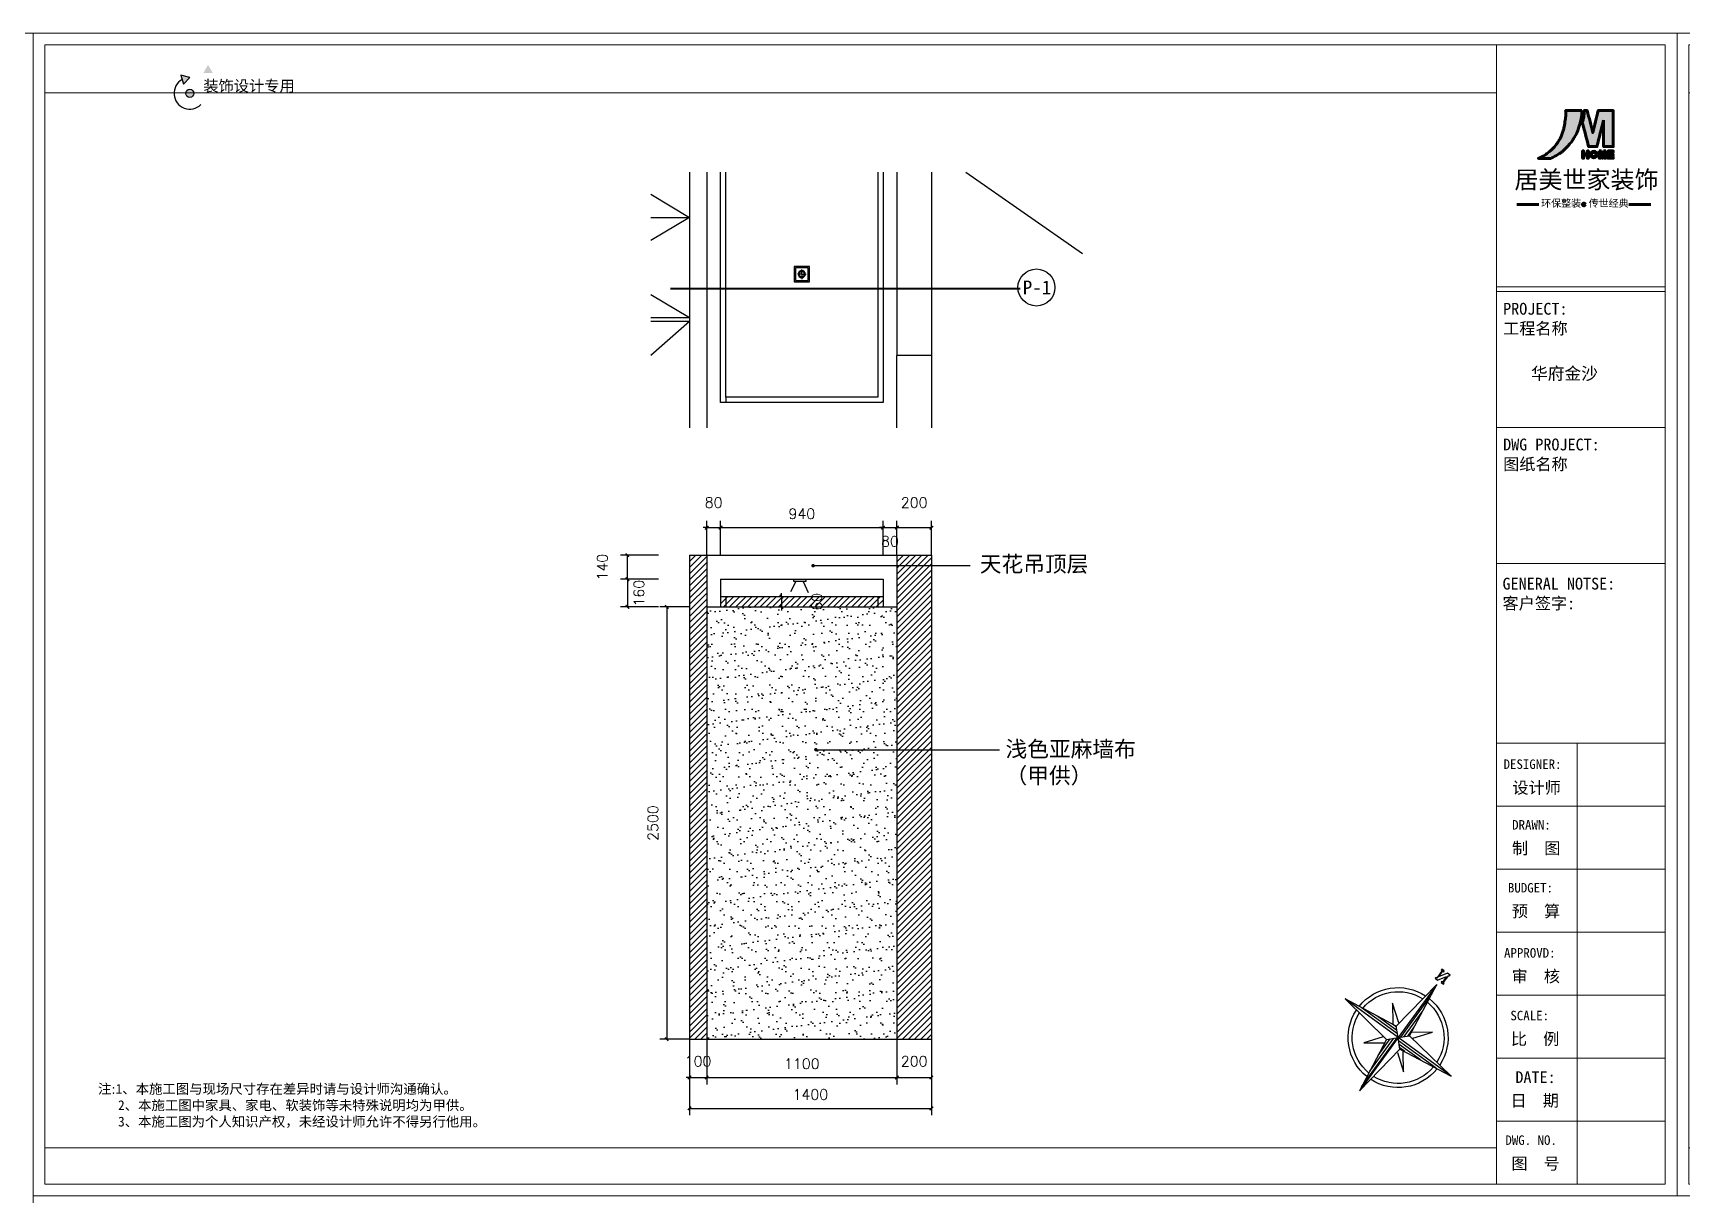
# Model space of a CAD drawing. Extents: x 643133 to 135659452, y -425133 to -387116.
# Drawn here: x 746373 to 755921, y -423123 to -416396 of the extents above; entities that cross this region are included whole.
import ezdxf
from ezdxf.enums import TextEntityAlignment as Align
from ezdxf.xclip import XClip

# ---------------------------------------------------------------- set-up
doc = ezdxf.new("R2010")
doc.units = 0
doc.header["$LTSCALE"] = 10
doc.header["$MEASUREMENT"] = 0
doc.header["$XCLIPFRAME"] = 0
doc.linetypes.add('ACAD_ISO03W100', pattern=[30, 12, -18])
for name, color, linetype in [('30', 30, 'Continuous'), ('34', 34, 'Continuous'), ('38', 38, 'Continuous')]:
    doc.layers.add(name, color=color, linetype=linetype)
doc.styles.add('12354', font='', dxfattribs={"height": 180})
doc.styles.add('ATT', font='')
doc.styles.get("Standard").update_dxf_attribs({"font": 'gbenor.shx', "bigfont": 'gbcbig.shx'})
doc.styles.add('STYLE1', font='')
doc.styles.add('外部标注', font='complex.shx')
doc.styles.add('样式 1', font='complex.shx')
doc.styles.get('12354').set_extended_font_data('SimSun')
doc.styles.get('ATT').set_extended_font_data('SimSun')
doc.styles.get('STYLE1').set_extended_font_data('SimSun')
doc.dimstyles.new('平面布局内部', dxfattribs={"dimtxt": 60, "dimasz": 20, "dimexe": 40, "dimexo": 0, "dimgap": 50, "dimtad": 1, "dimdec": 0, "dimzin": 0, "dimdsep": 46, "dimtxsty": '外部标注', "dimblk": 'ARCHTICK', "dimcen": 5, "dimclrt": 56, "dimadec": 0, "dimazin": 0, "dimtfac": 1, "dimtdec": 0, "dimtmove": 2, "dimatfit": 3, "dimldrblk": 'DOT', "dimfxl": 40, "dimtolj": 1, "dimtzin": 0, "dimarcsym": 0})

# ---------------------------------------------------------------- blocks, each defined once
blk = doc.blocks.new('A$C2F4C2F6D')
at = {"layer": '34', "lineweight": 70}
h = blk.add_hatch(color=256, dxfattribs=at)
h.dxf.hatch_style = 1
edge = h.paths.add_edge_path()
edge.add_spline(control_points=[(739, 1367), (741, 1347), (745, 1304), (733, 1230), (722, 1159), (703, 1075), (674, 1004), (632, 932), (582, 861), (512, 804), (441, 747), (395, 727), (369, 716)], knot_values=[821.693615, 821.693615, 821.693615, 821.693615, 881.714285, 951.692164, 1042.873539, 1097.88705, 1211.017281, 1271.746573, 1347.160579, 1471.309437, 1537.857957, 1620.799899, 1620.799899, 1620.799899, 1620.799899], weights=[1, 1, 1, 1, 1, 1, 1, 1, 1, 1, 1, 1, 1], degree=3, periodic=0)
edge.add_spline(control_points=[(369, 716), (425, 716), (481, 716), (537, 716)], knot_values=[820.693615, 820.693615, 820.693615, 820.693615, 821.693615, 821.693615, 821.693615, 821.693615], weights=[1, 1, 1, 1], degree=3, periodic=0)
edge.add_spline(control_points=[(537, 716), (556, 726), (602, 749), (661, 783), (716, 827), (755, 866), (797, 912), (831, 959), (870, 1018), (901, 1075), (916, 1136), (936, 1188), (950, 1246), (959, 1299), (962, 1337), (962, 1359), (962, 1367)], knot_values=[0, 0, 0, 0, 63.625453, 157.471195, 201.223304, 273.64864, 324.749062, 388.755508, 445.405141, 541.77799, 574.43262, 635.347493, 707.473665, 753.740434, 797.337565, 820.693615, 820.693615, 820.693615, 820.693615], weights=[1, 1, 1, 1, 1, 1, 1, 1, 1, 1, 1, 1, 1, 1, 1, 1, 1], degree=3, periodic=0)
edge.add_spline(control_points=[(962, 1367), (888, 1367), (814, 1367), (739, 1367)], knot_values=[1620.799899, 1620.799899, 1620.799899, 1620.799899, 1621.799899, 1621.799899, 1621.799899, 1621.799899], weights=[1, 1, 1, 1], degree=3, periodic=0)
edge = h.paths.add_edge_path()
edge.add_spline(control_points=[(1109, 1067), (1084, 1167), (1060, 1267), (1035, 1367)], knot_values=[5, 5, 5, 5, 6, 6, 6, 6], weights=[1, 1, 1, 1], degree=3, periodic=0)
edge.add_spline(control_points=[(1035, 1367), (1020, 1367), (1006, 1367), (991, 1367)], knot_values=[6, 6, 6, 6, 7, 7, 7, 7], weights=[1, 1, 1, 1], degree=3, periodic=0)
edge.add_spline(control_points=[(991, 1367), (992, 1359), (993, 1338), (990, 1299), (982, 1253), (972, 1221), (967, 1205)], knot_values=[7, 7, 7, 7, 30.180111, 71.314603, 122.667075, 171.80595, 171.80595, 171.80595, 171.80595], weights=[1, 1, 1, 1, 1, 1, 1], degree=3, periodic=0)
edge.add_spline(control_points=[(967, 1205), (996, 1096), (1024, 987), (1053, 877)], knot_values=[171.80595, 171.80595, 171.80595, 171.80595, 172.80595, 172.80595, 172.80595, 172.80595], weights=[1, 1, 1, 1], degree=3, periodic=0)
edge.add_spline(control_points=[(1053, 877), (1091, 877), (1128, 877), (1166, 877)], knot_values=[172.80595, 172.80595, 172.80595, 172.80595, 173.80595, 173.80595, 173.80595, 173.80595], weights=[1, 1, 1, 1], degree=3, periodic=0)
edge.add_spline(control_points=[(1166, 877), (1196, 998), (1226, 1118), (1257, 1239)], knot_values=[173.80595, 173.80595, 173.80595, 173.80595, 174.80595, 174.80595, 174.80595, 174.80595], weights=[1, 1, 1, 1], degree=3, periodic=0)
edge.add_spline(control_points=[(1257, 1239), (1257, 1118), (1257, 998), (1257, 877)], knot_values=[0, 0, 0, 0, 1, 1, 1, 1], weights=[1, 1, 1, 1], degree=3, periodic=0)
edge.add_spline(control_points=[(1257, 877), (1301, 877), (1345, 877), (1388, 877)], knot_values=[1, 1, 1, 1, 2, 2, 2, 2], weights=[1, 1, 1, 1], degree=3, periodic=0)
edge.add_spline(control_points=[(1388, 877), (1388, 1041), (1388, 1204), (1388, 1367)], knot_values=[2, 2, 2, 2, 3, 3, 3, 3], weights=[1, 1, 1, 1], degree=3, periodic=0)
edge.add_spline(control_points=[(1388, 1367), (1320, 1367), (1251, 1367), (1183, 1367)], knot_values=[3, 3, 3, 3, 4, 4, 4, 4], weights=[1, 1, 1, 1], degree=3, periodic=0)
edge.add_spline(control_points=[(1183, 1367), (1158, 1267), (1134, 1167), (1109, 1067)], knot_values=[4, 4, 4, 4, 5, 5, 5, 5], weights=[1, 1, 1, 1], degree=3, periodic=0)
h = blk.add_hatch(color=256, dxfattribs=at)
h.dxf.hatch_style = 1
h.paths.add_polyline_path([(1051, 819), (1036, 819), (1036, 777), (986, 777), (986, 819), (971, 819), (971, 719), (986, 719), (986, 762), (1036, 762), (1036, 719), (1051, 719)])
h = blk.add_hatch(color=256, dxfattribs=at)
h.dxf.hatch_style = 1
h.paths.add_polyline_path([(1168, 769, 1), (1077, 769, 1)])
h.paths.add_polyline_path([(1092, 769, -1), (1153, 769, -1)], flags=16)
h = blk.add_hatch(color=256, dxfattribs=at)
h.dxf.hatch_style = 1
h.paths.add_polyline_path([(1213, 804), (1215, 804), (1232, 719), (1253, 719), (1269, 804), (1271, 804), (1271, 719), (1286, 719), (1286, 819), (1256, 819), (1242, 744), (1228, 819), (1198, 819), (1198, 719), (1213, 719)])
h = blk.add_hatch(color=256, dxfattribs=at)
h.dxf.hatch_style = 1
h.paths.add_polyline_path([(1336, 760), (1386, 760), (1386, 776), (1336, 776), (1336, 804), (1388, 804), (1388, 819), (1318, 819), (1318, 804), (1318, 719), (1336, 719), (1388, 719), (1388, 734), (1336, 734)])
h = blk.add_hatch(color=256, dxfattribs=at)
h.dxf.hatch_style = 1
h.paths.add_polyline_path([(1009, 89, 1), (969, 89, 1)])
for p, q in [((1198, 819), (1228, 819)), ((1207, 819), (1222, 819)), ((1215, 804), (1232, 719)), ((1228, 819), (1242, 744)), ((1253, 719), (1232, 719)), ((1242, 744), (1256, 819)), ((1253, 719), (1269, 804)), ((1266, 819), (1256, 819)), ((1286, 819), (1256, 819)), ((376, 89), (76, 89)), ((1601, 89), (1901, 89))]:
    blk.add_line(p, q, dxfattribs=at)
for points in [[(986, 762), (986, 719), (971, 719), (971, 819), (986, 819), (986, 777)], [(986, 777), (1036, 777)], [(1036, 762), (986, 762)], [(1036, 762), (1036, 719), (1051, 719), (1051, 819), (1036, 819), (1036, 777)], [(1215, 804), (1213, 804), (1213, 719), (1198, 719), (1198, 819)], [(1269, 804), (1271, 804), (1271, 719), (1286, 719), (1286, 819)], [(1336, 804), (1388, 804), (1388, 819), (1318, 819), (1318, 804)], [(1336, 719), (1318, 719), (1318, 804)], [(1336, 734), (1388, 734), (1388, 719), (1318, 719), (1318, 734)], [(1336, 804), (1336, 776)], [(1336, 776), (1386, 776), (1386, 760), (1336, 760)], [(1336, 760), (1336, 734)]]:
    blk.add_lwpolyline(points, dxfattribs=at)
for centre, radius in [((1123, 769), 45.5), ((1123, 769), 30.5), ((989, 89), 20)]:
    blk.add_circle(centre, radius, dxfattribs=at)
for points, knots in [([(1257, 1239), (1257, 1118), (1257, 998), (1257, 877), (1301, 877), (1345, 877), (1388, 877), (1388, 1041), (1388, 1204), (1388, 1367), (1320, 1367), (1251, 1367), (1183, 1367), (1158, 1267), (1134, 1167), (1109, 1067), (1084, 1167), (1060, 1267), (1035, 1367), (1020, 1367), (1006, 1367), (991, 1367), (992, 1359), (993, 1338), (990, 1299), (982, 1253), (972, 1221), (967, 1205), (996, 1096), (1024, 987), (1053, 877), (1091, 877), (1128, 877), (1166, 877), (1196, 998), (1226, 1118), (1257, 1239)], [0, 0, 0, 0, 1, 1, 1, 2, 2, 2, 3, 3, 3, 4, 4, 4, 5, 5, 5, 6, 6, 6, 7, 7, 7, 30.180111, 71.314603, 122.667075, 171.80595, 171.80595, 171.80595, 172.80595, 172.80595, 172.80595, 173.80595, 173.80595, 173.80595, 174.80595, 174.80595, 174.80595, 174.80595]), ([(962, 1367), (962, 1359), (962, 1337), (959, 1299), (950, 1246), (936, 1188), (916, 1136), (901, 1075), (870, 1018), (831, 959), (797, 912), (755, 866), (716, 827), (661, 783), (602, 749), (556, 726), (537, 716), (481, 716), (425, 716), (369, 716), (395, 727), (441, 747), (512, 804), (582, 861), (632, 932), (674, 1004), (703, 1075), (722, 1159), (733, 1230), (745, 1304), (741, 1347), (739, 1367), (814, 1367), (888, 1367), (962, 1367)], [0, 0, 0, 0, 23.35605, 66.953181, 113.21995, 185.346122, 246.260995, 278.915625, 375.288474, 431.938107, 495.944553, 547.044975, 619.470311, 663.22242, 757.068162, 820.693615, 820.693615, 820.693615, 821.693615, 821.693615, 821.693615, 904.635557, 971.184077, 1095.332935, 1170.74694, 1231.476232, 1344.606464, 1399.619975, 1490.80135, 1560.779229, 1620.799899, 1620.799899, 1620.799899, 1621.799899, 1621.799899, 1621.799899, 1621.799899])]:
    blk.add_open_spline(points, degree=3, knots=knots, dxfattribs=at)
at = {"layer": '34', "lineweight": 70, "attachment_point": 1}
for s, insert, char_height, width in [('{\\fMicrosoft YaHei|b0|i0|c134|p34;居美世家装饰}', (42, 547), 240, 1991.83), ('{\\fMicrosoft YaHei|b0|i0|c134|p34;环保整装   传世经典}', (406, 155), 100, 2388.72)]:
    blk.add_mtext(s, dxfattribs=dict(at, insert=insert, char_height=char_height, width=width))
blk = doc.blocks.new('A$C07E851D9')
at = {"layer": '38'}
h = blk.add_hatch(dxfattribs=at)
h.set_pattern_fill('LINE', color=256, scale=6.830208, angle=90, style=0)
h.set_pattern_definition([(90, (-25554.993, -3691.864), (-21.68591, 7e-15), [])])
h.paths.add_polyline_path([(498, 640), (569, 569), (569, 1138)])
h.paths.add_polyline_path([(569, 0), (640, 498), (569, 569)])
h = blk.add_hatch(dxfattribs=at)
h.set_pattern_fill('LINE', color=256, scale=6.830208, style=0)
h.set_pattern_definition([(360, (-25554.993, -3691.864), (5e-15, 21.68591), [])])
h.paths.add_polyline_path([(0, 569), (498, 498), (569, 569)])
h.paths.add_polyline_path([(640, 640), (569, 569), (1138, 569)])
at = {"layer": '34'}
for p, q in [((498, 640, 210), (569, 1138, 210)), ((569, 1138, 210), (640, 640, 210)), ((569, 1138, 210), (569, 569, 210)), ((0, 569, 210), (498, 640, 210)), ((0, 569, 210), (569, 569, 210)), ((498, 498, 210), (0, 569, 210)), ((569, 569, 210), (569, 0, 210)), ((569, 569, 210), (1138, 569, 210)), ((640, 640, 210), (1138, 569, 210)), ((1138, 569, 210), (640, 498, 210)), ((569, 0, 210), (498, 498, 210)), ((640, 498, 210), (569, 0, 210))]:
    blk.add_line(p, q, dxfattribs=at)
at = {"layer": '38'}
for p, q in [((356, 783, 210), (498, 676, 210)), ((462, 640, 210), (356, 783, 210)), ((640, 676, 210), (783, 783, 210)), ((783, 783, 210), (676, 640, 210)), ((569, 569, 210), (498, 640, 210)), ((498, 498, 210), (569, 569, 210)), ((569, 569, 210), (640, 640, 210)), ((640, 498, 210), (569, 569, 210)), ((356, 356, 210), (462, 498, 210)), ((498, 462, 210), (356, 356, 210)), ((783, 356, 210), (640, 462, 210)), ((676, 498, 210), (783, 356, 210))]:
    blk.add_line(p, q, dxfattribs=at)
at = {"layer": '38', "elevation": 210}
blk.add_lwpolyline([(540, 1183), (549, 1183), (549, 1174), (522, 1174), (522, 1183), (531, 1183), (531, 1263), (522, 1263), (522, 1272), (549, 1272), (594, 1201), (594, 1263), (585, 1263), (585, 1272), (611, 1272), (611, 1263), (602, 1263), (602, 1183), (611, 1183), (611, 1174), (585, 1174), (540, 1245), (540, 1183)], dxfattribs=at)
at = {"layer": '38'}
for radius, start, end in [(433, 92.5891, 177.4109), (433, 2.5891, 87.4109), (398, 93.5464, 176.4536), (398, 3.5464, 86.4536), (433, 182.5891, 267.4109), (398, 183.5464, 266.4536), (433, 272.5891, 357.4109), (398, 273.5464, 356.4536)]:
    blk.add_arc((569, 569, 210), radius, start, end, dxfattribs=at)
blk = doc.blocks.new('5435432')
at = {"layer": '34'}
h = blk.add_hatch(color=256, dxfattribs=at)
h.paths.add_polyline_path([(685766, -389022, 1), (685612, -389022, 1)])
h.paths.add_polyline_path([(685524, -388679), (685568, -388849), (685689, -388731), (685689, -388725)])
h.paths.add_polyline_path([(686032, -388487), (685944, -388639), (686120, -388639)])
blk.add_lwpolyline([(685693, -388726), (685524, -388679), (685568, -388849)], close=True, dxfattribs=at)
blk.add_circle((685689, -389022), 76.7, dxfattribs=at)
blk.add_arc((685689, -389022), 296, 118.9284, 314.9675, dxfattribs=at)
at = {"layer": '38', "lineweight": 13}
for p, q in [((682744, -387889), (713632, -387889)), ((682744, -409731), (682744, -387889)), ((713632, -387889), (713632, -409731)), ((713632, -409731), (682744, -409731))]:
    blk.add_line(p, q, dxfattribs=at)
at = {"layer": '38', "lineweight": 5}
for p, q in [((682966, -388111), (713410, -388111)), ((682966, -409509), (682966, -388111)), ((710237, -388111), (710237, -409509)), ((713410, -388111), (713410, -409509)), ((682966, -389010), (685687, -389010)), ((685687, -389010), (710237, -389010)), ((710237, -392654), (713410, -392654)), ((710237, -392744), (713410, -392744)), ((710237, -395299), (713410, -395299)), ((710237, -397855), (713410, -397855)), ((710237, -401227), (713410, -401227)), ((711753, -401227), (711753, -409509)), ((713410, -402410), (710237, -402410)), ((713410, -403593), (710237, -403593)), ((713410, -404776), (710237, -404776)), ((713410, -405959), (710237, -405959)), ((713410, -407143), (710237, -407143)), ((713410, -408326), (710237, -408326)), ((710237, -408827), (682966, -408827)), ((713410, -409509), (682966, -409509))]:
    blk.add_line(p, q, dxfattribs=at)
at = {"layer": '30', "xscale": -2.167603200084995, "yscale": 2.167603200039594, "zscale": 2.167603200058267, "rotation": 323.9884921281784}
blk.add_blockref('A$C07E851D9', (708663, -408479, -456), dxfattribs=at)
at = {"layer": '34', "xscale": 1.378752506629098, "yscale": 1.37875250664365, "zscale": 1.378752506635597}
blk.add_blockref('A$C2F4C2F6D', (710518, -391231), dxfattribs=at)
at = {"layer": '34', "style": 'STYLE1'}
blk.add_text('装饰设计专用', height=209.8, dxfattribs=at).set_placement((685944, -388987))
at = {"layer": '34', "style": '12354'}
for s, height, p in [('PROJECT:', 222.2, (710364, -393068)), ('工程名称', 222.2, (710364, -393437)), ('DWG PROJECT:', 222.22, (710364, -395617)), ('图纸名称', 222.2, (710364, -395986)), ('GENERAL NOTSE:', 222.22, (710353, -398230)), ('客户签字:', 222.2, (710353, -398600)), ('DESIGNER:', 177.8, (710372, -401621)), ('设计师', 222.2, (710537, -402062)), ('DRAWN:', 177.8, (710533, -402760)), ('制  图', 222.2, (710531, -403200)), ('BUDGET:', 177.8, (710454, -403942)), ('预  算', 222.2, (710526, -404382)), ('APPROVD:', 177.8, (710381, -405165)), ('审  核', 222.2, (710524, -405605)), ('SCALE:', 177.8, (710500, -406342)), ('比  例', 222.2, (710510, -406781)), ('DATE:', 222.2, (710594, -407499)), ('日  期', 222.2, (710503, -407939)), ('DWG. NO.', 177.8, (710406, -408682)), ('图  号', 222.2, (710519, -409122))]:
    blk.add_text(s, height=height, dxfattribs=at).set_placement(p, align=Align.MIDDLE_LEFT)
at = {"layer": '34', "insert": (685900, -389051), "char_height": 87.68, "width": 134889609.43, "attachment_point": 1}
blk.add_mtext('{\\fSimSun|b0|i0|c134|p2;Chengdu Hong yu Decoration co.,Ltd\\fArial|b0|i0|c0|p34;}', dxfattribs=at)
at = {"layer": '34', "linetype": 'ByBlock', "lineweight": -3, "insert": (710887, -394168), "char_height": 230.4, "width": 1957.95, "attachment_point": 1, "style": 'ATT'}
blk.add_mtext('华府金沙', dxfattribs=at)
at = {"layer": '34', "insert": (683965, -407627), "char_height": 184.32, "width": 8552.03, "attachment_point": 1, "style": '样式 1'}
blk.add_mtext('{\\fSimSun|b0|i0|c134|p2;注}:{\\fSimSun|b0|i0|c134|p2;1、本施工图与现场尺寸存在差异时请与设计师沟通确认。\\P   2、本施工图中家具、家电、软装饰等未特殊说明均为甲供。\\P   3、本施工图为个人知识产权，未经设计师允许不得另行他用。}', dxfattribs=at)
blk = doc.blocks.new('A$C4FE514A6')
at = {"layer": '38'}
h = blk.add_hatch(color=256, dxfattribs=at)
h.paths.add_polyline_path([(218, 150), (202, 150, -0.198912), (186, 114, -0.198912), (150, 98), (150, 82, 0.198912), (198, 102, 0.198912)])
h.paths.add_polyline_path([(150, 218), (150, 202, -0.414214), (202, 150), (218, 150, 0.414214)])
h.paths.add_polyline_path([(150, 202), (150, 218, 0.198912), (102, 198, 0.198912), (82, 150), (98, 150, -0.198912), (114, 186, -0.198912)])
h.paths.add_polyline_path([(150, 82), (150, 98, -0.414214), (98, 150), (82, 150, 0.414214)])
at = {"layer": '34'}
for p, q in [((140, 150), (67, 150)), ((145, 150), (155, 150)), ((150, 160), (150, 247)), ((150, 145), (150, 155)), ((150, 140), (150, 62)), ((160, 150), (236, 150))]:
    blk.add_line(p, q, dxfattribs=at)
at = {"layer": '34', "linetype": 'ByBlock'}
blk.add_lwpolyline([(300, 0), (0, 0), (0, 300), (300, 300)], close=True, dxfattribs=at)
at = {"layer": '34'}
for radius in [67.7, 51.6]:
    blk.add_circle((150, 150), radius, dxfattribs=at)
at = {"layer": '38', "linetype": 'ByBlock'}
blk.add_lwpolyline([(270, 30), (30, 30), (30, 270), (270, 270)], close=True, dxfattribs=at)
blk = doc.blocks.new('765453')
at = {"layer": '34'}
blk.add_hatch(color=256, dxfattribs=at).paths.add_polyline_path([(756394, -418021.9), (756194, -418021.9), (756194, -418321.9), (759394, -418321.9), (759394, -414221.9), (758194, -414221.9), (758194, -414421.9), (759194, -414421.9), (759194, -418121.9), (756394, -418121.9)])
at = {"layer": '30'}
for p, q in [((754994, -418021.9), (754994, -420121.9)), ((754994, -418021.9), (755094, -418021.9)), ((755094, -418021.9), (755094, -420121.9)), ((756194, -418021.9), (756194, -419521.9)), ((756394, -418021.9), (756194, -418021.9)), ((756394, -418021.9), (756394, -418121.9)), ((753044, -418121.9), (754994, -418121.9)), ((759194, -418121.9), (756394, -418121.9)), ((759194, -418321.9), (756194, -418321.9)), ((756394, -418321.9), (756394, -419521.9)), ((753044, -419321.9), (754994, -419321.9)), ((756394, -419521.9), (756194, -419521.9))]:
    blk.add_line(p, q, dxfattribs=at)
blk.add_lwpolyline([(756394, -418021.9), (756194, -418021.9), (756194, -418321.9), (759394, -418321.9), (759394, -414221.9), (758194, -414221.9), (758194, -414421.9), (759194, -414421.9), (759194, -418121.9), (756394, -418121.9), (756394, -418021.9)], dxfattribs=at)
at = {"layer": '34'}
for p, q in [((756394, -418121.9), (759194, -414421.9)), ((754994, -417121.9), (754994, -418021.9)), ((756394, -417121.9), (756394, -418021.9)), ((756394, -418321.9), (759194, -420271.9)), ((752944, -421121.9), (754994, -419321.9)), ((756194, -421121.9), (756194, -419521.9)), ((756394, -419521.9), (756394, -420321.9))]:
    blk.add_line(p, q, dxfattribs=at)
blk.add_lwpolyline([(754994, -417021.9), (754044, -417021.9), (754044, -414421.9), (750144, -414436.9), (750144, -418121.9), (754994, -418121.9), (754994, -417021.9)], dxfattribs=at)
for points in [[(755174, -417101.9), (756114, -417101.9), (756114, -418091.9), (755174, -418091.9)], [(755204, -417131.9), (756084, -417131.9), (756084, -418061.9), (755204, -418061.9)], [(755174, -418351.9), (756114, -418351.9), (756114, -419791.9), (755174, -419791.9)], [(755204, -418381.9), (756084, -418381.9), (756084, -419761.9), (755204, -419761.9)]]:
    blk.add_lwpolyline(points, close=True, dxfattribs=at)
at = {"layer": '34', "color": 2, "linetype": 'ACAD_ISO03W100', "const_width": 10}
blk.add_lwpolyline([(754882.6, -419134.5), (756907.8, -419134.5)], dxfattribs=at)
at = {"layer": '34', "color": 2}
blk.add_circle((757001.7, -419127.6), 107.1, dxfattribs=at)
at = {"layer": '38', "linetype": 'ACAD_ISO03W100', "ltscale": 20}
for p, q in [((753064, -418141.9), (754994, -418141.9)), ((754029, -418141.9), (754994, -418721.9)), ((754994, -418141.9), (754029, -418721.9)), ((753064, -418721.9), (754994, -418721.9)), ((754029, -418721.9), (754994, -419301.9)), ((754994, -418721.9), (754029, -419301.9)), ((753064, -419301.9), (754994, -419301.9))]:
    blk.add_line(p, q, dxfattribs=at)
at = {"xscale": -0.3000000000465661, "yscale": 0.3000000000465661, "zscale": 0.3, "rotation": 180}
blk.add_blockref('A$C4FE514A6', (755599, -419005.3), dxfattribs=at)
at = {"layer": '34', "color": 1, "linetype": 'ByBlock', "lineweight": -3, "insert": (756922.7, -419087.3), "char_height": 80.64, "width": 685.282, "attachment_point": 1, "style": 'ATT'}
blk.add_mtext('P-1', dxfattribs=at)
blk = doc.blocks.new('_ArchTick')
at = {"color": 0, "linetype": 'ByBlock', "const_width": 0.4}
blk.add_lwpolyline([(-0.5, -0.5), (0.5, 0.5)], dxfattribs=at)
blk = doc.blocks.new('*D341')
at = {"layer": '34', "color": 0, "lineweight": -2}
for p, q in [((750172.1, -419716.1), (750000.4, -419716.1)), ((750040.4, -419716.1), (750040.4, -422216.1)), ((750172.1, -422216.1), (750000.4, -422216.1))]:
    blk.add_line(p, q, dxfattribs=at)
at = {"layer": 'Defpoints', "color": 0}
for p in [(750172.1, -419716.1), (750040.4, -422216.1), (750172.1, -422216.1)]:
    blk.add_point(p, dxfattribs=at)
at = {"layer": '34', "color": 0, "lineweight": -2, "xscale": 20, "yscale": 20, "zscale": 20}
for p, rotation in [((750040.4, -419716.1), 90), ((750040.4, -422216.1), 270)]:
    blk.add_blockref('_ArchTick', p, dxfattribs=dict(at, rotation=rotation))
at = {"layer": '34', "color": 56, "insert": (749960.4, -420966.1), "char_height": 60, "attachment_point": 5, "rotation": 90, "style": '外部标注'}
blk.add_mtext('\\A1;2500', dxfattribs=at)
blk = doc.blocks.new('_Dot')
at = {"color": 0, "linetype": 'ByBlock', "lineweight": -2}
blk.add_line((-0.5, 0), (-1, 0), dxfattribs=at)
at = {"color": 0, "linetype": 'ByBlock', "const_width": 0.5}
blk.add_lwpolyline([(-0.25, 0, 1), (0.25, 0, 1)], format="xyb", close=True, dxfattribs=at)
blk = doc.blocks.new('*D342')
at = {"layer": '34', "color": 0, "lineweight": -2}
for p, q in [((750272.1, -419416.1), (750272.1, -419217.1)), ((750352.1, -419416.1), (750352.1, -419217.1)), ((750272.1, -419257.1), (750252.1, -419257.1)), ((750272.1, -419257.1), (750352.1, -419257.1)), ((750352.1, -419257.1), (750372.1, -419257.1))]:
    blk.add_line(p, q, dxfattribs=at)
at = {"layer": 'Defpoints', "color": 0}
for p in [(750352.1, -419257.1), (750272.1, -419416.1), (750352.1, -419416.1)]:
    blk.add_point(p, dxfattribs=at)
at = {"layer": '34', "color": 0, "lineweight": -2, "xscale": 20, "yscale": 20, "zscale": 20}
blk.add_blockref('_ArchTick', (750272.1, -419257.1), dxfattribs=at)
at = {"layer": '34', "color": 0, "lineweight": -2, "xscale": 20, "yscale": 20, "zscale": 20, "rotation": 180}
blk.add_blockref('_ArchTick', (750352.1, -419257.1), dxfattribs=at)
at = {"layer": '34', "color": 56, "insert": (750312.1, -419112.1), "char_height": 60, "attachment_point": 5, "style": '外部标注'}
blk.add_mtext('\\A1;80', dxfattribs=at)
blk = doc.blocks.new('*D343')
at = {"layer": '34', "color": 0, "lineweight": -2}
for p, q in [((750352.1, -419416.1), (750352.1, -419217.1)), ((751292.1, -419416.1), (751292.1, -419217.1)), ((750352.1, -419257.1), (751292.1, -419257.1))]:
    blk.add_line(p, q, dxfattribs=at)
at = {"layer": 'Defpoints', "color": 0}
for p in [(751292.1, -419257.1), (750352.1, -419416.1), (751292.1, -419416.1)]:
    blk.add_point(p, dxfattribs=at)
at = {"layer": '34', "color": 0, "lineweight": -2, "xscale": 20, "yscale": 20, "zscale": 20, "rotation": 180}
blk.add_blockref('_ArchTick', (750352.1, -419257.1), dxfattribs=at)
at = {"layer": '34', "color": 0, "lineweight": -2, "xscale": 20, "yscale": 20, "zscale": 20}
blk.add_blockref('_ArchTick', (751292.1, -419257.1), dxfattribs=at)
at = {"layer": '34', "color": 56, "insert": (750822.1, -419177.1), "char_height": 60, "attachment_point": 5, "style": '外部标注'}
blk.add_mtext('\\A1;940', dxfattribs=at)
blk = doc.blocks.new('*D344')
at = {"layer": '34', "color": 0, "lineweight": -2}
for p, q in [((751292.1, -419416.1), (751292.1, -419217.1)), ((751372.1, -419416.1), (751372.1, -419217.1)), ((751292.1, -419257.1), (751272.1, -419257.1)), ((751292.1, -419257.1), (751372.1, -419257.1)), ((751372.1, -419257.1), (751392.1, -419257.1))]:
    blk.add_line(p, q, dxfattribs=at)
at = {"layer": 'Defpoints', "color": 0}
for p in [(751372.1, -419257.1), (751292.1, -419416.1), (751372.1, -419416.1)]:
    blk.add_point(p, dxfattribs=at)
at = {"layer": '34', "color": 0, "lineweight": -2, "xscale": 20, "yscale": 20, "zscale": 20}
blk.add_blockref('_ArchTick', (751292.1, -419257.1), dxfattribs=at)
at = {"layer": '34', "color": 0, "lineweight": -2, "xscale": 20, "yscale": 20, "zscale": 20, "rotation": 180}
blk.add_blockref('_ArchTick', (751372.1, -419257.1), dxfattribs=at)
at = {"layer": '34', "color": 56, "insert": (751332.1, -419336.6), "char_height": 60, "attachment_point": 5, "style": '外部标注'}
blk.add_mtext('\\A1;80', dxfattribs=at)
blk = doc.blocks.new('*D345')
at = {"layer": '34', "color": 0, "lineweight": -2}
for p, q in [((751372.1, -419416.1), (751372.1, -419217.1)), ((751572.1, -419416.1), (751572.1, -419217.1)), ((751372.1, -419257.1), (751572.1, -419257.1))]:
    blk.add_line(p, q, dxfattribs=at)
at = {"layer": 'Defpoints', "color": 0}
for p in [(751572.1, -419257.1), (751372.1, -419416.1), (751572.1, -419416.1)]:
    blk.add_point(p, dxfattribs=at)
at = {"layer": '34', "color": 0, "lineweight": -2, "xscale": 20, "yscale": 20, "zscale": 20, "rotation": 180}
blk.add_blockref('_ArchTick', (751372.1, -419257.1), dxfattribs=at)
at = {"layer": '34', "color": 0, "lineweight": -2, "xscale": 20, "yscale": 20, "zscale": 20}
blk.add_blockref('_ArchTick', (751572.1, -419257.1), dxfattribs=at)
at = {"layer": '34', "color": 56, "insert": (751472.1, -419112.1), "char_height": 60, "attachment_point": 5, "style": '外部标注'}
blk.add_mtext('\\A1;200', dxfattribs=at)
blk = doc.blocks.new('*D346')
at = {"layer": '34', "color": 0, "lineweight": -2}
for p, q in [((750172.1, -422216.1), (750172.1, -422478.2)), ((750272.1, -422216.1), (750272.1, -422478.2)), ((750172.1, -422438.2), (750152.1, -422438.2)), ((750172.1, -422438.2), (750272.1, -422438.2)), ((750272.1, -422438.2), (750292.1, -422438.2))]:
    blk.add_line(p, q, dxfattribs=at)
at = {"layer": 'Defpoints', "color": 0}
for p in [(750172.1, -422216.1), (750272.1, -422216.1), (750272.1, -422438.2)]:
    blk.add_point(p, dxfattribs=at)
at = {"layer": '34', "color": 0, "lineweight": -2, "xscale": 20, "yscale": 20, "zscale": 20}
blk.add_blockref('_ArchTick', (750172.1, -422438.2), dxfattribs=at)
at = {"layer": '34', "color": 0, "lineweight": -2, "xscale": 20, "yscale": 20, "zscale": 20, "rotation": 180}
blk.add_blockref('_ArchTick', (750272.1, -422438.2), dxfattribs=at)
at = {"layer": '34', "color": 56, "insert": (750222.1, -422343.8), "char_height": 60, "attachment_point": 5, "style": '外部标注'}
blk.add_mtext('\\A1;100', dxfattribs=at)
blk = doc.blocks.new('*D347')
at = {"layer": '34', "color": 0, "lineweight": -2}
for p, q in [((750272.1, -422216.1), (750272.1, -422478.2)), ((751372.1, -422216.1), (751372.1, -422478.2)), ((750272.1, -422438.2), (751372.1, -422438.2))]:
    blk.add_line(p, q, dxfattribs=at)
at = {"layer": 'Defpoints', "color": 0}
for p in [(750272.1, -422216.1), (751372.1, -422216.1), (751372.1, -422438.2)]:
    blk.add_point(p, dxfattribs=at)
at = {"layer": '34', "color": 0, "lineweight": -2, "xscale": 20, "yscale": 20, "zscale": 20, "rotation": 180}
blk.add_blockref('_ArchTick', (750272.1, -422438.2), dxfattribs=at)
at = {"layer": '34', "color": 0, "lineweight": -2, "xscale": 20, "yscale": 20, "zscale": 20}
blk.add_blockref('_ArchTick', (751372.1, -422438.2), dxfattribs=at)
at = {"layer": '34', "color": 56, "insert": (750822.1, -422358.2), "char_height": 60, "attachment_point": 5, "style": '外部标注'}
blk.add_mtext('\\A1;1100', dxfattribs=at)
blk = doc.blocks.new('*D348')
at = {"layer": '34', "color": 0, "lineweight": -2}
for p, q in [((751372.1, -422216.1), (751372.1, -422478.2)), ((751572.1, -422216.1), (751572.1, -422478.2)), ((751372.1, -422438.2), (751572.1, -422438.2))]:
    blk.add_line(p, q, dxfattribs=at)
at = {"layer": 'Defpoints', "color": 0}
for p in [(751372.1, -422216.1), (751572.1, -422216.1), (751572.1, -422438.2)]:
    blk.add_point(p, dxfattribs=at)
at = {"layer": '34', "color": 0, "lineweight": -2, "xscale": 20, "yscale": 20, "zscale": 20, "rotation": 180}
blk.add_blockref('_ArchTick', (751372.1, -422438.2), dxfattribs=at)
at = {"layer": '34', "color": 0, "lineweight": -2, "xscale": 20, "yscale": 20, "zscale": 20}
blk.add_blockref('_ArchTick', (751572.1, -422438.2), dxfattribs=at)
at = {"layer": '34', "color": 56, "insert": (751472.1, -422343.8), "char_height": 60, "attachment_point": 5, "style": '外部标注'}
blk.add_mtext('\\A1;200', dxfattribs=at)
blk = doc.blocks.new('*D349')
at = {"layer": '34', "color": 0, "lineweight": -2}
for p, q in [((750172.1, -422216.1), (750172.1, -422656.3)), ((751572.1, -422216.1), (751572.1, -422656.3)), ((750172.1, -422616.3), (751572.1, -422616.3))]:
    blk.add_line(p, q, dxfattribs=at)
at = {"layer": 'Defpoints', "color": 0}
for p in [(750172.1, -422216.1), (751572.1, -422216.1), (751572.1, -422616.3)]:
    blk.add_point(p, dxfattribs=at)
at = {"layer": '34', "color": 0, "lineweight": -2, "xscale": 20, "yscale": 20, "zscale": 20, "rotation": 180}
blk.add_blockref('_ArchTick', (750172.1, -422616.3), dxfattribs=at)
at = {"layer": '34', "color": 0, "lineweight": -2, "xscale": 20, "yscale": 20, "zscale": 20}
blk.add_blockref('_ArchTick', (751572.1, -422616.3), dxfattribs=at)
at = {"layer": '34', "color": 56, "insert": (750872.1, -422536.3), "char_height": 60, "attachment_point": 5, "style": '外部标注'}
blk.add_mtext('\\A1;1400', dxfattribs=at)
blk = doc.blocks.new('*D380')
at = {"layer": '34', "color": 0, "lineweight": -2}
for p, q in [((749992.8, -419416.1), (749772.8, -419416.1)), ((749812.8, -419556.1), (749812.8, -419416.1)), ((749992.8, -419556.1), (749772.8, -419556.1))]:
    blk.add_line(p, q, dxfattribs=at)
at = {"layer": 'Defpoints', "color": 0}
for p in [(749812.8, -419416.1), (749992.8, -419416.1), (749992.8, -419556.1)]:
    blk.add_point(p, dxfattribs=at)
at = {"layer": '34', "color": 0, "lineweight": -2, "xscale": 20, "yscale": 20, "zscale": 20}
for p, rotation in [((749812.8, -419416.1), 90), ((749812.8, -419556.1), 270)]:
    blk.add_blockref('_ArchTick', p, dxfattribs=dict(at, rotation=rotation))
at = {"layer": '34', "color": 56, "insert": (749667.8, -419486.1), "char_height": 60, "attachment_point": 5, "rotation": 90, "style": '外部标注'}
blk.add_mtext('\\A1;140', dxfattribs=at)
blk = doc.blocks.new('*D381')
at = {"layer": '34', "color": 0, "lineweight": -2}
for p, q in [((749992.8, -419556.1), (749772.8, -419556.1)), ((749812.8, -419556.1), (749812.8, -419716.1)), ((749992.8, -419716.1), (749772.8, -419716.1))]:
    blk.add_line(p, q, dxfattribs=at)
at = {"layer": 'Defpoints', "color": 0}
for p in [(749992.8, -419556.1), (749812.8, -419716.1), (749992.8, -419716.1)]:
    blk.add_point(p, dxfattribs=at)
at = {"layer": '34', "color": 0, "lineweight": -2, "xscale": 20, "yscale": 20, "zscale": 20}
for p, rotation in [((749812.8, -419556.1), 90), ((749812.8, -419716.1), 270)]:
    blk.add_blockref('_ArchTick', p, dxfattribs=dict(at, rotation=rotation))
at = {"layer": '34', "color": 56, "insert": (749879.9, -419636.1), "char_height": 60, "attachment_point": 5, "rotation": 90, "style": '外部标注'}
blk.add_mtext('\\A1;160', dxfattribs=at)
blk = doc.blocks.new('*D382')
at = {"layer": '34', "color": 0, "lineweight": -2}
for p, q in [((750671, -419656.1), (750743.7, -419656.1)), ((750671, -419716.1), (750743.7, -419716.1)), ((750703.7, -419656.1), (750703.7, -419636.1)), ((750703.7, -419656.1), (750703.7, -419716.1)), ((750703.7, -419716.1), (750703.7, -419736.1))]:
    blk.add_line(p, q, dxfattribs=at)
at = {"layer": 'Defpoints', "color": 0}
for p in [(750671, -419656.1), (750671, -419716.1), (750703.7, -419716.1)]:
    blk.add_point(p, dxfattribs=at)
at = {"layer": '34', "color": 0, "lineweight": -2, "xscale": 20, "yscale": 20, "zscale": 20}
for p, rotation in [((750703.7, -419656.1), 270), ((750703.7, -419716.1), 90)]:
    blk.add_blockref('_ArchTick', p, dxfattribs=dict(at, rotation=rotation))
at = {"layer": '34', "color": 56, "insert": (750908.7, -419686.1), "char_height": 60, "attachment_point": 5, "rotation": 90, "style": '外部标注'}
blk.add_mtext('\\A1;60', dxfattribs=at)

msp = doc.modelspace()

# ---------------------------------------------------------------- hatches: boundary and pattern name
at = {"layer": '34'}
h = msp.add_hatch(dxfattribs=at)
h.set_pattern_fill('ANSI31', color=256, scale=200, style=0)
h.paths.add_polyline_path([(750272.1, -419416.1), (750172.1, -419416.1), (750172.1, -422216.1), (750272.1, -422216.1)])
h = msp.add_hatch(dxfattribs=at)
h.set_pattern_fill('ANSI31', color=256, scale=200, style=0)
h.paths.add_polyline_path([(751572.1, -419416.1), (751372.1, -419416.1), (751372.1, -422216.1), (751572.1, -422216.1)])
h = msp.add_hatch(dxfattribs=at)
h.set_pattern_fill('ANSI31', color=256, scale=200, style=0)
h.paths.add_polyline_path([(750382.1, -419656.1), (750352.1, -419656.1), (750352.1, -419716.1), (750382.1, -419716.1)])
h.paths.add_polyline_path([(751262.1, -419656.1), (750382.1, -419656.1), (750382.1, -419716.1), (751262.1, -419716.1)])
h.paths.add_polyline_path([(751292.1, -419656.1), (751262.1, -419656.1), (751262.1, -419716.1), (751292.1, -419716.1)])
h.paths.add_polyline_path([(750898.1, -419802.3), (750898.1, -419569.9), (751052.6, -419569.9), (751052.6, -419802.3)], flags=9)
h = msp.add_hatch(dxfattribs=at)
h.set_pattern_fill('AR-SAND', color=251, scale=50, style=0)
h.set_pattern_definition([(37.5, (-4821.93, 1259.57), (-3.149668, 96.3411885), [0, -76, 0, -85, 0, -81.25]), (7.5, (-4821.93, 1259.57), (88.488835, 141.107303), [0, -41, 0, -68.5, 0, -26.25]), (327.5, (-4883.43, 1259.57), (155.707093, 0.282953), [0, -25, 0, -90, 0, -117.5]), (317.5, (-4883.43, 1259.57), (150.30633, 43.883778), [0, -12.5, 0, -59, 0, -67.5])])
h.paths.add_polyline_path([(750272.1, -422216.1), (751372.1, -422216.1), (751372.1, -419716.1), (751262.1, -419716.1), (750382.1, -419716.1), (750272.1, -419716.1)])

# ---------------------------------------------------------------- linework, layer by layer
at = {"layer": '30'}
for p, q in [((750172.1, -419416.1), (750172.1, -422216.1)), ((750172.1, -419416.1), (751572.1, -419416.1)), ((750272.1, -419416.1), (750272.1, -422216.1)), ((751372.1, -419416.1), (751372.1, -422216.1)), ((751572.1, -419416.1), (751572.1, -422216.1)), ((750172.1, -422216.1), (751572.1, -422216.1))]:
    msp.add_line(p, q, dxfattribs=at)
at = {"layer": '34'}
for p, q in [((750382.1, -418502.3), (750382.1, -418532.3)), ((750352.1, -419556.1), (751292.1, -419556.1)), ((750352.1, -419556.1), (750352.1, -419716.1)), ((751292.1, -419556.1), (751292.1, -419716.1)), ((750272.1, -419716.1), (750382.1, -419716.1)), ((750352.1, -419656.1), (751292.1, -419656.1)), ((750382.1, -419656.1), (750382.1, -419716.1)), ((750382.1, -419716.1), (751262.1, -419716.1)), ((751262.1, -419656.1), (751262.1, -419716.1)), ((751262.1, -419716.1), (751372.1, -419716.1))]:
    msp.add_line(p, q, dxfattribs=at)
at = {"layer": '34', "color": 1}
for p, q in [((750787.2, -419569.4), (750756.8, -419628.3)), ((750829.7, -419569.4), (750858.5, -419633.1))]:
    msp.add_line(p, q, dxfattribs=at)
msp.add_lwpolyline([(750775.1, -419556.1), (750845.3, -419556.1), (750845.3, -419569.4), (750775.1, -419569.4)], close=True, dxfattribs=at)

# ---------------------------------------------------------------- block references
at = {"layer": '34'}
for p, xscale, yscale, zscale in [((427635.4, -261240.5), 0.3999999999941792, 0.3999999999941792, 0.4), ((439990.7, -261240.5), 0.3999999999941792, 0.3999999999941792, 0.4), ((515158.5, -296926.2), 0.3080000000045402, 0.3079999999972642, 0.308), ((482615.1, -273032.3), 0.3696000000054482, 0.3695999999908963, 0.3696), ((536088.4, -296926.2), 0.3080000000045402, 0.3079999999972642, 0.308), ((545602, -296926.2), 0.3080000000045402, 0.3079999999972642, 0.308)]:
    msp.add_blockref('5435432', p, dxfattribs=dict(at, xscale=xscale, yscale=yscale, zscale=zscale))
ref = msp.add_blockref('765453', (-4821.9, 1259.6), dxfattribs=at)
XClip(ref).set_block_clipping_path([(754769.9810557965, -419939.4917230712), (757269.1266661099, -418460.5466185731)])

# ---------------------------------------------------------------- texts
at = {"layer": '34', "linetype": 'ByBlock', "lineweight": -3, "char_height": 92.16, "width": 783.18, "attachment_point": 1, "style": 'ATT'}
for s, insert in [('天花吊顶层', (751852, -419421.1)), ('浅色亚麻墙布（甲供）', (752000.9, -420491.4))]:
    msp.add_mtext(s, dxfattribs=dict(at, insert=insert))

# ---------------------------------------------------------------- dimensions: what is measured, and where the dimension line sits
at = {"layer": '34'}
for base, p1, p2, picture, middle in [((750352.1, -419257.1), (750272.1, -419416.1), (750352.1, -419416.1), '*D342', (750312.1, -419112.1)), ((751292.1, -419257.1), (750352.1, -419416.1), (751292.1, -419416.1), '*D343', (750822.1, -419177.1)), ((751572.1, -419257.1), (751372.1, -419416.1), (751572.1, -419416.1), '*D345', (751472.1, -419112.1)), ((751572.1, -422616.3), (750172.1, -422216.1), (751572.1, -422216.1), '*D349', (750872.1, -422536.3)), ((751372.1, -422438.2), (750272.1, -422216.1), (751372.1, -422216.1), '*D347', (750822.1, -422358.2))]:
    dim = msp.add_linear_dim(base=base, p1=p1, p2=p2, dimstyle='平面布局内部', dxfattribs=at)
    dim.commit()
    dim.dimension.update_dxf_attribs({"geometry": picture, "text_midpoint": middle})
for base, p1, p2, picture, middle in [((751372.1, -419257.1), (751292.1, -419416.1), (751372.1, -419416.1), '*D344', (751332.1, -419336.6)), ((750272.1, -422438.2), (750172.1, -422216.1), (750272.1, -422216.1), '*D346', (750222.1, -422343.8)), ((751572.1, -422438.2), (751372.1, -422216.1), (751572.1, -422216.1), '*D348', (751472.1, -422343.8))]:
    dim = msp.add_linear_dim(base=base, p1=p1, p2=p2, dimstyle='平面布局内部', dxfattribs=at)
    dim.commit()
    dim.dimension.update_dxf_attribs({"geometry": picture, "text_midpoint": middle, "dimtype": 160})
for base, p1, p2, picture, middle in [((749812.8, -419416.1), (749992.8, -419556.1), (749992.8, -419416.1), '*D380', (749667.8, -419486.1)), ((750040.4, -422216.1), (750172.1, -419716.1), (750172.1, -422216.1), '*D341', (749960.4, -420966.1)), ((750703.7, -419716.1), (750671, -419656.1), (750671, -419716.1), '*D382', (750908.7, -419686.1))]:
    dim = msp.add_linear_dim(base=base, p1=p1, p2=p2, angle=90, dimstyle='平面布局内部', dxfattribs=at)
    dim.commit()
    dim.dimension.update_dxf_attribs({"geometry": picture, "text_midpoint": middle})
dim = msp.add_linear_dim(base=(749812.8, -419716.1), p1=(749992.8, -419556.1), p2=(749992.8, -419716.1), angle=90, dimstyle='平面布局内部', dxfattribs=at)
dim.commit()
dim.dimension.update_dxf_attribs({"geometry": '*D381', "text_midpoint": (749879.9, -419636.1), "dimtype": 160})

# ---------------------------------------------------------------- leaders
for points in [[(750887.5, -419477.1), (751796.4, -419477.1)], [(750903.4, -420541.6), (751965.9, -420541.6)]]:
    msp.add_leader(points, dimstyle='平面布局内部', override={"dimgap": 50, "dimtad": 0}, dxfattribs=at)

doc.saveas('drawing.dxf')
